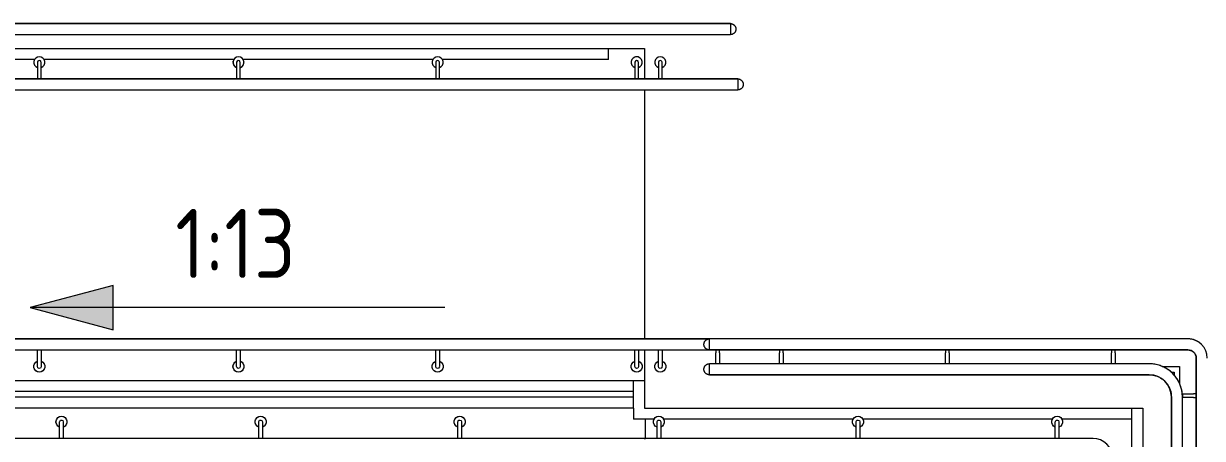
# Model space of a CAD drawing. Header units: millimetres. Extents: x -515342 to 330399, y -224905 to 507333.
# Drawn here: x -329538 to -325276, y -41108 to -39608 of the extents above; entities that cross this region are included whole.
import ezdxf

# ---------------------------------------------------------------- set-up
doc = ezdxf.new("R2010")
doc.units = ezdxf.units.MM
doc.layers.get('0').update_dxf_attribs({"lineweight": 0})
for name, color, linetype, lineweight in [('Лестницы', 7, 'Continuous', 0), ('Ограждение', 7, 'Continuous', 0), ('Пандусы', 7, 'Continuous', 0), ('Размеры', 7, 'Continuous', 0), ('Стены внутренние', 7, 'Continuous', 0)]:
    doc.layers.add(name, color=color, linetype=linetype, lineweight=lineweight)
doc.styles.add('GOST Common_1', font='', dxfattribs={"width": 0.9, "height": 250})
doc.styles.get('GOST Common_1').set_extended_font_data('GOST Common')

# ---------------------------------------------------------------- blocks, each defined once
blk = doc.blocks.new('Ограждение - АР_Ограждение_Балясина_D40 доп поручень 700_900-10028959-О_АР_П_1_0_000_План 1 этажа')
at = {"layer": 'Ограждение'}
for p, q in [((-20, 6.7), (-60, 6.7)), ((-20, 6.7), (-60, 6.7)), ((-60, -6.7), (-20, -6.7)), ((-60, -6.7), (-20, -6.7))]:
    blk.add_line(p, q, dxfattribs=at)
at = {"layer": 'Ограждение', "flags": 128}
for points in [[(-69.7, 6.7), (-68.6, 6.7), (-67.4, 6.7), (-66.3, 6.7), (-65.1, 6.7), (-63.9, 6.7), (-62.7, 6.7), (-61.5, 6.7), (-60.3, 6.7), (-60, 6.7)], [(-69.7, 6.7), (-68.6, 6.7), (-67.4, 6.7), (-66.3, 6.7), (-65.1, 6.7), (-63.9, 6.7), (-62.7, 6.7), (-61.5, 6.7), (-60.3, 6.7), (-60, 6.7)], [(-60, -6.7), (-61.2, -6.7), (-62.4, -6.7), (-63.6, -6.7), (-64.8, -6.7), (-66, -6.7), (-67.1, -6.7), (-68.3, -6.7), (-69.4, -6.7)], [(-60, -6.7), (-61.2, -6.7), (-62.4, -6.7), (-63.6, -6.7), (-64.8, -6.7), (-66, -6.7), (-67.1, -6.7), (-68.3, -6.7), (-69.4, -6.7)]]:
    blk.add_lwpolyline(points, dxfattribs=at)
blk = doc.blocks.new('Ограждение - АР_Ограждение_Балясина_D40_900-10028987-О_АР_П_1_0_000_План 1 этажа')
at = {"layer": 'Ограждение'}
for p, q in [((-20, 6.7), (-60, 6.7)), ((-60, -6.7), (-20, -6.7))]:
    blk.add_line(p, q, dxfattribs=at)
at = {"layer": 'Ограждение', "flags": 128}
for points in [[(-69.7, 6.7), (-68.6, 6.7), (-67.4, 6.7), (-66.3, 6.7), (-65.1, 6.7), (-63.9, 6.7), (-62.7, 6.7), (-61.5, 6.7), (-60.3, 6.7), (-60, 6.7)], [(-60, -6.7), (-61.2, -6.7), (-62.4, -6.7), (-63.6, -6.7), (-64.8, -6.7), (-66, -6.7), (-67.1, -6.7), (-68.3, -6.7), (-69.4, -6.7)]]:
    blk.add_lwpolyline(points, dxfattribs=at)
blk = doc.blocks.new('Ограждение - АР_Ограждение_Балясина_D40_900-V47-О_АР_П_1_0_000_План 1 этажа')
at = {"layer": 'Ограждение'}
for p, q in [((-18.9, 6.7), (-60, 6.7)), ((-60, -6.7), (-20, -6.7))]:
    blk.add_line(p, q, dxfattribs=at)
at = {"layer": 'Ограждение', "flags": 128}
for points in [[(-69.7, 6.7), (-68.6, 6.7), (-67.4, 6.7), (-66.3, 6.7), (-65.1, 6.7), (-63.9, 6.7), (-62.7, 6.7), (-61.5, 6.7), (-60.3, 6.7), (-60, 6.7)], [(-60, -6.7), (-61.2, -6.7), (-62.4, -6.7), (-63.6, -6.7), (-64.8, -6.7), (-66, -6.7), (-67.1, -6.7), (-68.3, -6.7), (-69.4, -6.7)]]:
    blk.add_lwpolyline(points, dxfattribs=at)
at = {"layer": 'Ограждение'}
for start, end in [(155.2205, 180), (180, 187.1209)]:
    blk.add_arc((0, 0), 20, start, end, dxfattribs=at)
blk.add_open_spline([(-19.2, 5.8), (-19.2, 5.6), (-19.4, 5.1), (-19.6, 4.1), (-19.9, 2.4), (-20, 1), (-20, 0)], degree=3, knots=[0.6666667, 0.6666667, 0.6666667, 0.6666667, 0.7222222, 0.7916667, 0.8611111, 1, 1, 1, 1], dxfattribs=at)
blk.add_open_spline([(-20, 0), (-20, -0.8), (-20, -1.6), (-19.9, -2.3)], degree=3, dxfattribs=at)
blk = doc.blocks.new('Ограждение - Ограждение-9706166-О_АР_П_1_0_000_План 1 этажа')
at = {"layer": 'Ограждение'}
for p, q in [((49331.6, -5249), (49395, -5249)), ((49363.5, -5269), (49375, -5269)), ((49375, -5269), (49375, -5280.7)), ((49395, -5249), (49395, -5312.4))]:
    blk.add_line(p, q, dxfattribs=at)
at = {"extrusion": (0, 0, -1), "zscale": -1, "rotation": 270}
for name, p in [('Ограждение - АР_Ограждение_Балясина_D40 доп поручень 700_900-10028959-О_АР_П_1_0_000_План 1 этажа', (-47725, -5259)), ('Ограждение - АР_Ограждение_Балясина_D40_900-10028987-О_АР_П_1_0_000_План 1 этажа', (-47955, -5259)), ('Ограждение - АР_Ограждение_Балясина_D40_900-10028987-О_АР_П_1_0_000_План 1 этажа', (-48555, -5259)), ('Ограждение - АР_Ограждение_Балясина_D40_900-10028987-О_АР_П_1_0_000_План 1 этажа', (-49155, -5259))]:
    blk.add_blockref(name, p, dxfattribs=at)
at = {"extrusion": (0, 0, -1), "zscale": -1}
blk.add_blockref('Ограждение - АР_Ограждение_Балясина_D40_900-V47-О_АР_П_1_0_000_План 1 этажа', (-49385, -5354.5), dxfattribs=at)
blk = doc.blocks.new('Тип верхнего поручня - Верхний поручень_Внутренний_-9706283-О_АР_П_1_0_000_План 1 этажа')
at = {"layer": 'Ограждение'}
for p, q in [((47725, -5239), (47694.9, -5239)), ((49285, -5239), (47725, -5239)), ((47694.9, -5261.3), (47694.9, -5256.7)), ((47694.9, -5279), (47725, -5279)), ((47725, -5279), (49285, -5279)), ((49365, -5359), (49365, -5727.5)), ((49405, -5727.5), (49405, -5359))]:
    blk.add_line(p, q, dxfattribs=at)
at = {"layer": 'Ограждение', "flags": 128}
for points in [[(49405, -5359), (49404.9, -5354.2), (49404.6, -5349.4), (49404.1, -5344.6), (49403.5, -5339.9), (49402.6, -5335.2), (49401.6, -5330.5), (49400.3, -5325.8), (49398.9, -5321.3), (49397.3, -5316.7), (49395.5, -5312.3), (49393.6, -5307.9), (49391.4, -5303.6), (49389.1, -5299.4), (49386.7, -5295.3), (49384, -5291.2), (49381.3, -5287.3), (49378.3, -5283.5), (49375.2, -5279.9), (49372, -5276.3), (49368.6, -5272.9), (49365.1, -5269.6), (49361.5, -5266.5), (49357.7, -5263.5), (49353.8, -5260.7), (49349.8, -5258), (49345.7, -5255.5), (49341.6, -5253.2), (49337.3, -5251), (49332.9, -5249), (49328.5, -5247.2), (49324, -5245.5), (49319.4, -5244), (49314.8, -5242.8), (49310.1, -5241.7), (49305.4, -5240.7), (49300.7, -5240), (49295.9, -5239.5), (49291.1, -5239.2), (49286.3, -5239), (49285, -5239)], [(49285, -5279), (49288.2, -5279.1), (49291.4, -5279.3), (49294.6, -5279.6), (49297.7, -5280), (49300.9, -5280.6), (49304, -5281.3), (49307.1, -5282.1), (49310.2, -5283.1), (49313.2, -5284.1), (49316.2, -5285.3), (49319.1, -5286.6), (49321.9, -5288), (49324.8, -5289.6), (49327.5, -5291.2), (49330.2, -5293), (49332.8, -5294.8), (49335.3, -5296.8), (49337.8, -5298.9), (49340.1, -5301), (49342.4, -5303.3), (49344.6, -5305.6), (49346.7, -5308), (49348.6, -5310.5), (49350.5, -5313.1), (49352.3, -5315.8), (49354, -5318.5), (49355.6, -5321.3), (49357, -5324.1), (49358.3, -5327.1), (49359.6, -5330), (49360.7, -5333), (49361.6, -5336.1), (49362.5, -5339.1), (49363.2, -5342.3), (49363.8, -5345.4), (49364.3, -5348.6), (49364.7, -5351.7), (49364.9, -5354.9), (49365, -5358.1), (49365, -5359)]]:
    blk.add_lwpolyline(points, dxfattribs=at)
blk = doc.blocks.new('Тип верхнего поручня - АР_Ограждение_Ограничение_D40-V48-О_АР_П_1_0_000_План 1 этажа')
at = {"layer": 'Ограждение', "flags": 128}
for points in [[(0, 20), (0.8, 20), (1.6, 19.9), (2.4, 19.9), (3.2, 19.7), (4, 19.6), (4.8, 19.4), (5.5, 19.2), (6.3, 19), (7, 18.7), (7.8, 18.4), (8.5, 18.1), (9.2, 17.7), (9.9, 17.4), (10.6, 16.9), (11.3, 16.5), (11.9, 16), (12.6, 15.6), (13.2, 15), (13.8, 14.5), (14.3, 13.9), (14.9, 13.3), (15.4, 12.7), (15.9, 12.1), (16.4, 11.5), (16.8, 10.8), (17.2, 10.1), (17.6, 9.4), (18, 8.7), (18.3, 8), (18.6, 7.2), (18.9, 6.5), (19.2, 5.7), (19.4, 5), (19.6, 4.2), (19.7, 3.4), (19.8, 2.6), (19.9, 1.8), (20, 1), (20, 0.2), (20, 0)], [(20, 0), (20, -0.8), (19.9, -1.6), (19.9, -2.4), (19.7, -3.2), (19.6, -4), (19.4, -4.8), (19.2, -5.5), (19, -6.3), (18.7, -7), (18.4, -7.8), (18.1, -8.5), (17.7, -9.2), (17.4, -9.9), (16.9, -10.6), (16.5, -11.3), (16, -11.9), (15.6, -12.6), (15, -13.2), (14.5, -13.8), (13.9, -14.3), (13.3, -14.9), (12.7, -15.4), (12.1, -15.9), (11.5, -16.4), (10.8, -16.8), (10.1, -17.2), (9.4, -17.6), (8.7, -18), (8, -18.3), (7.2, -18.6), (6.5, -18.9), (5.7, -19.2), (5, -19.4), (4.2, -19.6), (3.4, -19.7), (2.6, -19.8), (1.8, -19.9), (1, -20), (0.2, -20), (0, -20)]]:
    blk.add_lwpolyline(points, dxfattribs=at)
blk = doc.blocks.new('Тип верхнего поручня - Верхний поручень_Внутренний_-V49-О_АР_П_1_0_000_План 1 этажа')
at = {"layer": 'Ограждение'}
for p, q in [((47694.9, -5279), (47694.9, -5239)), ((49285, -5239), (47694.9, -5239)), ((49285, -5279), (47694.9, -5279)), ((49365, -5727.5), (49365, -5359)), ((49405, -5727.5), (49405, -5359))]:
    blk.add_line(p, q, dxfattribs=at)
for radius, start in [(120, 360), (80, 0)]:
    blk.add_arc((49285, -5359), radius, start, 90, dxfattribs=at)
blk = doc.blocks.new('Тип перил - Перила_Внутренний_-9706296-О_АР_П_1_0_000_План 1 этажа')
at = {"layer": 'Ограждение'}
for p, q in [((47725, -5149), (47694.9, -5149)), ((49425, -5149), (47725, -5149)), ((47694.9, -5171.3), (47694.9, -5166.7)), ((47694.9, -5189), (47725, -5189)), ((47725, -5189), (49425, -5189)), ((49455, -5219), (49455, -5738.7))]:
    blk.add_line(p, q, dxfattribs=at)
at = {"layer": 'Ограждение', "flags": 128}
for points in [[(49477.6, -5172.8), (49475.7, -5170.8), (49473.8, -5168.8), (49471.7, -5166.9), (49469.6, -5165), (49467.4, -5163.3), (49465.1, -5161.7), (49462.8, -5160.1), (49460.4, -5158.6), (49458, -5157.3), (49455.5, -5156), (49453, -5154.8), (49450.4, -5153.8), (49447.7, -5152.8), (49445.1, -5151.9), (49442.4, -5151.2), (49439.6, -5150.5), (49436.9, -5150), (49434.1, -5149.6), (49431.3, -5149.3), (49428.6, -5149.1), (49425.8, -5149), (49425, -5149)], [(49425, -5189), (49426.2, -5189), (49427.4, -5189.1), (49428.6, -5189.2), (49429.8, -5189.4), (49431, -5189.6), (49432.1, -5189.9), (49433.3, -5190.2), (49434.4, -5190.5), (49435.6, -5190.9), (49436.7, -5191.4), (49437.8, -5191.9), (49438.9, -5192.4), (49439.9, -5193), (49440.9, -5193.6), (49441.9, -5194.2), (49442.9, -5194.9), (49443.9, -5195.7), (49444.8, -5196.4), (49445.7, -5197.3), (49446.5, -5198.1), (49447.3, -5199), (49448.1, -5199.9), (49448.9, -5200.8), (49449.6, -5201.8), (49450.2, -5202.8), (49450.9, -5203.8), (49451.5, -5204.9), (49452, -5205.9), (49452.5, -5207), (49453, -5208.1), (49453.4, -5209.3), (49453.7, -5210.4), (49454.1, -5211.6), (49454.3, -5212.7), (49454.6, -5213.9), (49454.7, -5215.1), (49454.9, -5216.3), (49455, -5217.5), (49455, -5218.7), (49455, -5219)]]:
    blk.add_lwpolyline(points, dxfattribs=at)
blk = doc.blocks.new('Тип перил - АР_Ограждение_Ограничение_D40-138916-О_АР_П_1_0_000_План 1 этажа')
at = {"layer": 'Ограждение', "flags": 128}
for points in [[(0, 20), (0.8, 20), (1.6, 19.9), (2.4, 19.9), (3.2, 19.7), (4, 19.6), (4.8, 19.4), (5.5, 19.2), (6.3, 19), (7, 18.7), (7.8, 18.4), (8.5, 18.1), (9.2, 17.7), (9.9, 17.4), (10.6, 16.9), (11.3, 16.5), (11.9, 16), (12.6, 15.6), (13.2, 15), (13.8, 14.5), (14.3, 13.9), (14.9, 13.3), (15.4, 12.7), (15.9, 12.1), (16.4, 11.5), (16.8, 10.8), (17.2, 10.1), (17.6, 9.4), (18, 8.7), (18.3, 8), (18.6, 7.2), (18.9, 6.5), (19.2, 5.7), (19.4, 5), (19.6, 4.2), (19.7, 3.4), (19.8, 2.6), (19.9, 1.8), (20, 1), (20, 0.2), (20, 0)], [(20, 0), (20, -0.8), (19.9, -1.6), (19.9, -2.4), (19.7, -3.2), (19.6, -4), (19.4, -4.8), (19.2, -5.5), (19, -6.3), (18.7, -7), (18.4, -7.8), (18.1, -8.5), (17.7, -9.2), (17.4, -9.9), (16.9, -10.6), (16.5, -11.3), (16, -11.9), (15.6, -12.6), (15, -13.2), (14.5, -13.8), (13.9, -14.3), (13.3, -14.9), (12.7, -15.4), (12.1, -15.9), (11.5, -16.4), (10.8, -16.8), (10.1, -17.2), (9.4, -17.6), (8.7, -18), (8, -18.3), (7.2, -18.6), (6.5, -18.9), (5.7, -19.2), (5, -19.4), (4.2, -19.6), (3.4, -19.7), (2.6, -19.8), (1.8, -19.9), (1, -20), (0.2, -20), (0, -20)]]:
    blk.add_lwpolyline(points, dxfattribs=at)
blk = doc.blocks.new('Тип перил - Перила_Внутренний_-V50-О_АР_П_1_0_000_План 1 этажа')
at = {"layer": 'Ограждение'}
for p, q in [((47694.9, -5189), (47694.9, -5149)), ((49425, -5149), (47694.9, -5149)), ((49425, -5189), (47694.9, -5189)), ((49455, -5738.7), (49455, -5219))]:
    blk.add_line(p, q, dxfattribs=at)
for radius in [70, 30]:
    blk.add_arc((49425, -5219), radius, 0, 90, dxfattribs=at)
blk = doc.blocks.new('Тип верхнего поручня - Верхний поручень_Внутренний_-9709528-О_АР_П_1_0_000_План 1 этажа')
at = {"layer": 'Ограждение'}
for p, q in [((47740, -4009), (41890, -4009)), ((41890, -4049), (47740, -4049)), ((47770.5, -4009), (47740, -4009)), ((47740, -4049), (47770.5, -4049)), ((47770.5, -4026.7), (47770.5, -4031.3))]:
    blk.add_line(p, q, dxfattribs=at)
blk = doc.blocks.new('Тип верхнего поручня - Верхний поручень_Внутренний_-V60-О_АР_П_1_0_000_План 1 этажа')
at = {"layer": 'Ограждение'}
for p, q in [((41859.5, -4009), (47770.5, -4009)), ((41859.5, -4049), (47770.5, -4049)), ((47770.5, -4009), (47770.5, -4049))]:
    blk.add_line(p, q, dxfattribs=at)
blk = doc.blocks.new('Ограждение - АР_Ограждение_Балясина_D40 доп поручень 700-V103-О_АР_П_1_0_000_План 1 этажа')
at = {"layer": 'Ограждение'}
for p, q in [((-26.7, 6.7), (-60, 6.7)), ((-60, -6.7), (-26.7, -6.7)), ((-26.7, -6.7), (-20, -6.7))]:
    blk.add_line(p, q, dxfattribs=at)
at = {"layer": 'Ограждение', "flags": 128}
for points in [[(0, 6.7), (0, 6.7), (-0.1, 6.7), (-0.2, 6.7), (-0.3, 6.7), (-0.5, 6.7), (-0.8, 6.7), (-1, 6.7), (-1.4, 6.7), (-1.7, 6.7), (-2.1, 6.7), (-2.5, 6.7), (-3, 6.7), (-3.5, 6.7), (-4.1, 6.7), (-4.7, 6.7), (-5.3, 6.7), (-5.9, 6.7), (-6.6, 6.7), (-7.3, 6.7), (-8.1, 6.7), (-8.9, 6.7), (-9.7, 6.7), (-10.5, 6.7), (-11.4, 6.7), (-12.3, 6.7), (-13.2, 6.7), (-14.1, 6.7), (-15, 6.7), (-16, 6.7), (-17, 6.7), (-18, 6.7), (-19, 6.7), (-20, 6.7), (-21.1, 6.7), (-22.1, 6.7), (-23.2, 6.7), (-24.2, 6.7), (-25.3, 6.7), (-26.4, 6.7), (-26.7, 6.7)], [(-26.7, -6.7), (-25.6, -6.7), (-24.5, -6.7), (-23.5, -6.7), (-22.4, -6.7), (-21.4, -6.7), (-20.3, -6.7), (-19.3, -6.7), (-18.3, -6.7), (-17.3, -6.7), (-16.3, -6.7), (-15.3, -6.7), (-14.4, -6.7), (-13.4, -6.7), (-12.5, -6.7), (-11.6, -6.7), (-10.7, -6.7), (-9.9, -6.7), (-9.1, -6.7), (-8.3, -6.7), (-7.5, -6.7), (-6.8, -6.7), (-6.1, -6.7), (-5.5, -6.7), (-4.8, -6.7), (-4.2, -6.7), (-3.7, -6.7), (-3.1, -6.7), (-2.7, -6.7), (-2.2, -6.7), (-1.8, -6.7), (-1.4, -6.7), (-1.1, -6.7), (-0.8, -6.7), (-0.6, -6.7), (-0.4, -6.7), (-0.2, -6.7), (-0.1, -6.7), (0, -6.7), (0, -6.7)]]:
    blk.add_lwpolyline(points, dxfattribs=at)
at = {"layer": 'Ограждение'}
for radius, start, end in [(20, 360, 160.3657), (6.67, 90, 105), (6.67, 285, 90), (20, 199.6343, 360)]:
    blk.add_arc((0, 0), radius, start, end, dxfattribs=at)
blk = doc.blocks.new('Ограждение - АР_Ограждение_Балясина_D40 доп поручень 700-7979680-О_АР_П_1_0_000_План 1 этажа')
at = {"layer": 'Ограждение'}
for p, q in [((-26.7, 6.7), (-60, 6.7)), ((-60, -6.7), (-26.7, -6.7)), ((-26.7, -6.7), (-20, -6.7))]:
    blk.add_line(p, q, dxfattribs=at)
at = {"layer": 'Ограждение', "flags": 128}
for points in [[(0, 6.7), (0, 6.7), (-0.1, 6.7), (-0.2, 6.7), (-0.3, 6.7), (-0.5, 6.7), (-0.8, 6.7), (-1, 6.7), (-1.4, 6.7), (-1.7, 6.7), (-2.1, 6.7), (-2.5, 6.7), (-3, 6.7), (-3.5, 6.7), (-4.1, 6.7), (-4.7, 6.7), (-5.3, 6.7), (-5.9, 6.7), (-6.6, 6.7), (-7.3, 6.7), (-8.1, 6.7), (-8.9, 6.7), (-9.7, 6.7), (-10.5, 6.7), (-11.4, 6.7), (-12.3, 6.7), (-13.2, 6.7), (-14.1, 6.7), (-15, 6.7), (-16, 6.7), (-17, 6.7), (-18, 6.7), (-19, 6.7), (-20, 6.7), (-21.1, 6.7), (-22.1, 6.7), (-23.2, 6.7), (-24.2, 6.7), (-25.3, 6.7), (-26.4, 6.7), (-26.7, 6.7)], [(-26.7, -6.7), (-25.6, -6.7), (-24.5, -6.7), (-23.5, -6.7), (-22.4, -6.7), (-21.4, -6.7), (-20.3, -6.7), (-19.3, -6.7), (-18.3, -6.7), (-17.3, -6.7), (-16.3, -6.7), (-15.3, -6.7), (-14.4, -6.7), (-13.4, -6.7), (-12.5, -6.7), (-11.6, -6.7), (-10.7, -6.7), (-9.9, -6.7), (-9.1, -6.7), (-8.3, -6.7), (-7.5, -6.7), (-6.8, -6.7), (-6.1, -6.7), (-5.5, -6.7), (-4.8, -6.7), (-4.2, -6.7), (-3.7, -6.7), (-3.1, -6.7), (-2.7, -6.7), (-2.2, -6.7), (-1.8, -6.7), (-1.4, -6.7), (-1.1, -6.7), (-0.8, -6.7), (-0.6, -6.7), (-0.4, -6.7), (-0.2, -6.7), (-0.1, -6.7), (0, -6.7), (0, -6.7)]]:
    blk.add_lwpolyline(points, dxfattribs=at)
at = {"layer": 'Ограждение'}
for radius, start, end in [(20, 360, 160.3657), (6.67, 90, 105), (6.67, 285, 90), (20, 199.6343, 360)]:
    blk.add_arc((0, 0), radius, start, end, dxfattribs=at)
blk = doc.blocks.new('Ограждение - АР_Ограждение_Балясина_D40 доп поручень 700-V107-О_АР_П_1_0_000_План 1 этажа')
at = {"layer": 'Ограждение'}
for p, q in [((-26.7, 6.7), (-60, 6.7)), ((-17.7, 9.3), (-18.8, 6.7)), ((-15, 13.3), (-16.5, 11.4)), ((-11.4, 16.5), (-13, 15.2)), ((-7.1, 18.7), (-8.7, 18)), ((8.7, 18), (7.1, 18.7)), ((13, 15.2), (11.4, 16.5)), ((16.5, 11.4), (15, 13.3)), ((-60, -6.7), (-26.7, -6.7)), ((-26.7, -6.7), (-20, -6.7)), ((-18.8, -6.7), (-17.7, -9.3)), ((-16.5, -11.4), (-15, -13.3)), ((-13, -15.2), (-11.4, -16.5)), ((-8.7, -18), (-7.1, -18.7)), ((7.1, -18.7), (8.7, -18)), ((11.4, -16.5), (13, -15.2)), ((15, -13.3), (16.5, -11.4))]:
    blk.add_line(p, q, dxfattribs=at)
at = {"layer": 'Ограждение', "flags": 128}
for points in [[(0, 6.7), (0, 6.7), (-0.1, 6.7), (-0.2, 6.7), (-0.3, 6.7), (-0.5, 6.7), (-0.8, 6.7), (-1, 6.7), (-1.4, 6.7), (-1.7, 6.7), (-2.1, 6.7), (-2.5, 6.7), (-3, 6.7), (-3.5, 6.7), (-4.1, 6.7), (-4.7, 6.7), (-5.3, 6.7), (-5.9, 6.7), (-6.6, 6.7), (-7.3, 6.7), (-8.1, 6.7), (-8.9, 6.7), (-9.7, 6.7), (-10.5, 6.7), (-11.4, 6.7), (-12.3, 6.7), (-13.2, 6.7), (-14.1, 6.7), (-15, 6.7), (-16, 6.7), (-17, 6.7), (-18, 6.7), (-19, 6.7), (-20, 6.7), (-21.1, 6.7), (-22.1, 6.7), (-23.2, 6.7), (-24.2, 6.7), (-25.3, 6.7), (-26.4, 6.7), (-26.7, 6.7)], [(-1.1, 20), (-2.4, 19.9), (-3.9, 19.6)], [(3.9, 19.6), (2.4, 19.9), (1.1, 20)], [(20, 0), (19.4, 4.8), (17.7, 9.3)], [(-26.7, -6.7), (-25.6, -6.7), (-24.5, -6.7), (-23.5, -6.7), (-22.4, -6.7), (-21.4, -6.7), (-20.3, -6.7), (-19.3, -6.7), (-18.3, -6.7), (-17.3, -6.7), (-16.3, -6.7), (-15.3, -6.7), (-14.4, -6.7), (-13.4, -6.7), (-12.5, -6.7), (-11.6, -6.7), (-10.7, -6.7), (-9.9, -6.7), (-9.1, -6.7), (-8.3, -6.7), (-7.5, -6.7), (-6.8, -6.7), (-6.1, -6.7), (-5.5, -6.7), (-4.8, -6.7), (-4.2, -6.7), (-3.7, -6.7), (-3.1, -6.7), (-2.7, -6.7), (-2.2, -6.7), (-1.8, -6.7), (-1.4, -6.7), (-1.1, -6.7), (-0.8, -6.7), (-0.6, -6.7), (-0.4, -6.7), (-0.2, -6.7), (-0.1, -6.7), (0, -6.7), (0, -6.7)], [(-3.9, -19.6), (-2.4, -19.9), (-1.1, -20)], [(1.1, -20), (2.4, -19.9), (3.9, -19.6)], [(17.7, -9.3), (19.4, -4.8), (20, 0)]]:
    blk.add_lwpolyline(points, dxfattribs=at)
at = {"layer": 'Ограждение'}
for radius, start, end in [(20, 360, 160.3657), (6.67, 90, 105), (6.67, 285, 90), (20, 199.6343, 360)]:
    blk.add_arc((0, 0), radius, start, end, dxfattribs=at)
blk = doc.blocks.new('Ограждение - АР_Ограждение_Балясина_D40 доп поручень 700-V108-О_АР_П_1_0_000_План 1 этажа')
at = {"layer": 'Ограждение'}
for p, q in [((-26.7, 6.7), (-60, 6.7)), ((-17.7, 9.3), (-18.7, 7.2)), ((-15, 13.3), (-16.5, 11.4)), ((-11.4, 16.5), (-13, 15.2)), ((-7.1, 18.7), (-8.7, 18)), ((8.7, 18), (7.1, 18.7)), ((13, 15.2), (11.4, 16.5)), ((16.5, 11.4), (15, 13.3)), ((-60, -6.7), (-26.7, -6.7)), ((-26.7, -6.7), (-20, -6.7)), ((-18.8, -6.7), (-17.7, -9.3)), ((-16.5, -11.4), (-15, -13.3)), ((-13, -15.2), (-11.4, -16.5)), ((-8.7, -18), (-7.1, -18.7)), ((7.1, -18.7), (8.7, -18)), ((11.4, -16.5), (13, -15.2)), ((15, -13.3), (16.5, -11.4))]:
    blk.add_line(p, q, dxfattribs=at)
at = {"layer": 'Ограждение', "flags": 128}
for points in [[(0, 6.7), (0, 6.7), (-0.1, 6.7), (-0.2, 6.7), (-0.3, 6.7), (-0.5, 6.7), (-0.8, 6.7), (-1, 6.7), (-1.4, 6.7), (-1.7, 6.7), (-2.1, 6.7), (-2.5, 6.7), (-3, 6.7), (-3.5, 6.7), (-4.1, 6.7), (-4.7, 6.7), (-5.3, 6.7), (-5.9, 6.7), (-6.6, 6.7), (-7.3, 6.7), (-8.1, 6.7), (-8.9, 6.7), (-9.7, 6.7), (-10.5, 6.7), (-11.4, 6.7), (-12.3, 6.7), (-13.2, 6.7), (-14.1, 6.7), (-15, 6.7), (-16, 6.7), (-17, 6.7), (-18, 6.7), (-19, 6.7), (-20, 6.7), (-21.1, 6.7), (-22.1, 6.7), (-23.2, 6.7), (-24.2, 6.7), (-25.3, 6.7), (-26.4, 6.7), (-26.7, 6.7)], [(-1.1, 20), (-2.4, 19.9), (-3.9, 19.6)], [(3.9, 19.6), (2.4, 19.9), (1.1, 20)], [(20, 0), (19.4, 4.8), (17.7, 9.3)], [(-26.7, -6.7), (-25.6, -6.7), (-24.5, -6.7), (-23.5, -6.7), (-22.4, -6.7), (-21.4, -6.7), (-20.3, -6.7), (-19.3, -6.7), (-18.3, -6.7), (-17.3, -6.7), (-16.3, -6.7), (-15.3, -6.7), (-14.4, -6.7), (-13.4, -6.7), (-12.5, -6.7), (-11.6, -6.7), (-10.7, -6.7), (-9.9, -6.7), (-9.1, -6.7), (-8.3, -6.7), (-7.5, -6.7), (-6.8, -6.7), (-6.1, -6.7), (-5.5, -6.7), (-4.8, -6.7), (-4.2, -6.7), (-3.7, -6.7), (-3.1, -6.7), (-2.7, -6.7), (-2.2, -6.7), (-1.8, -6.7), (-1.4, -6.7), (-1.1, -6.7), (-0.8, -6.7), (-0.6, -6.7), (-0.4, -6.7), (-0.2, -6.7), (-0.1, -6.7), (0, -6.7), (0, -6.7)], [(-3.9, -19.6), (-2.4, -19.9), (-1.1, -20)], [(1.1, -20), (2.4, -19.9), (3.9, -19.6)], [(17.7, -9.3), (19.4, -4.8), (20, 0)]]:
    blk.add_lwpolyline(points, dxfattribs=at)
at = {"layer": 'Ограждение'}
for radius, start, end in [(20, 360, 158.9061), (6.67, 90, 105), (6.67, 285, 90), (20, 199.6343, 360)]:
    blk.add_arc((0, 0), radius, start, end, dxfattribs=at)
blk = doc.blocks.new('Ограждение - Ограждение-9972903-О_АР_П_1_0_000_План 1 этажа')
at = {"extrusion": (0, 0, -1), "zscale": -1}
for name, p, rotation in [('Ограждение - АР_Ограждение_Балясина_D40 доп поручень 700-V107-О_АР_П_1_0_000_План 1 этажа', (-45272, -5249), 270.0000000000002), ('Ограждение - АР_Ограждение_Балясина_D40 доп поручень 700-V107-О_АР_П_1_0_000_План 1 этажа', (-45992, -5249), 270.0000000000002), ('Ограждение - АР_Ограждение_Балясина_D40 доп поручень 700-V108-О_АР_П_1_0_000_План 1 этажа', (-46712, -5249), 270.0000000000002), ('Ограждение - АР_Ограждение_Балясина_D40 доп поручень 700-V107-О_АР_П_1_0_000_План 1 этажа', (-47432, -5249), 270.0000000000002), ('Ограждение - АР_Ограждение_Балясина_D40 доп поручень 700-V103-О_АР_П_1_0_000_План 1 этажа', (-47517, -5249), 270.0000000000002), ('Ограждение - АР_Ограждение_Балясина_D40 доп поручень 700-V107-О_АР_П_1_0_000_План 1 этажа', (-45352, -5449), 90.0000000000002), ('Ограждение - АР_Ограждение_Балясина_D40 доп поручень 700-V107-О_АР_П_1_0_000_План 1 этажа', (-46072, -5449), 90.0000000000002), ('Ограждение - АР_Ограждение_Балясина_D40 доп поручень 700-V107-О_АР_П_1_0_000_План 1 этажа', (-46792, -5449), 90.0000000000002), ('Ограждение - АР_Ограждение_Балясина_D40 доп поручень 700-7979680-О_АР_П_1_0_000_План 1 этажа', (-47512, -5449), 90.00000000000021), ('Ограждение - АР_Ограждение_Балясина_D40 доп поручень 700-7979680-О_АР_П_1_0_000_План 1 этажа', (-48232, -5449), 90.00000000000021), ('Ограждение - АР_Ограждение_Балясина_D40 доп поручень 700-7979680-О_АР_П_1_0_000_План 1 этажа', (-48952, -5449), 90.00000000000021)]:
    blk.add_blockref(name, p, dxfattribs=dict(at, rotation=rotation))
blk = doc.blocks.new('Ограждение - АР_Ограждение_Балясина_D40 доп поручень 700-V111-О_АР_П_1_0_000_План 1 этажа')
at = {"layer": 'Ограждение'}
for p, q in [((-26.7, 6.7), (-60, 6.7)), ((-17.7, 9.3), (-18.8, 6.7)), ((-15, 13.3), (-16.5, 11.4)), ((-11.4, 16.5), (-13, 15.2)), ((-7.1, 18.7), (-8.7, 18)), ((8.7, 18), (7.1, 18.7)), ((-60, -6.7), (-26.7, -6.7)), ((-26.7, -6.7), (-20, -6.7)), ((-18.8, -6.7), (-17.7, -9.3)), ((-16.5, -11.4), (-15, -13.3)), ((-13, -15.2), (-11.4, -16.5)), ((-8.7, -18), (-7.1, -18.7)), ((7.1, -18.7), (8.7, -18))]:
    blk.add_line(p, q, dxfattribs=at)
at = {"layer": 'Ограждение', "flags": 128}
for points in [[(0, 6.7), (0, 6.7), (-0.1, 6.7), (-0.2, 6.7), (-0.3, 6.7), (-0.5, 6.7), (-0.8, 6.7), (-1, 6.7), (-1.4, 6.7), (-1.7, 6.7), (-2.1, 6.7), (-2.5, 6.7), (-3, 6.7), (-3.5, 6.7), (-4.1, 6.7), (-4.7, 6.7), (-5.3, 6.7), (-5.9, 6.7), (-6.6, 6.7), (-7.3, 6.7), (-8.1, 6.7), (-8.9, 6.7), (-9.7, 6.7), (-10.5, 6.7), (-11.4, 6.7), (-12.3, 6.7), (-13.2, 6.7), (-14.1, 6.7), (-15, 6.7), (-16, 6.7), (-17, 6.7), (-18, 6.7), (-19, 6.7), (-20, 6.7), (-21.1, 6.7), (-22.1, 6.7), (-23.2, 6.7), (-24.2, 6.7), (-25.3, 6.7), (-26.4, 6.7), (-26.7, 6.7)], [(-1.1, 20), (-2.4, 19.9), (-3.9, 19.6)], [(3.9, 19.6), (2.4, 19.9), (1.1, 20)], [(-26.7, -6.7), (-25.6, -6.7), (-24.5, -6.7), (-23.5, -6.7), (-22.4, -6.7), (-21.4, -6.7), (-20.3, -6.7), (-19.3, -6.7), (-18.3, -6.7), (-17.3, -6.7), (-16.3, -6.7), (-15.3, -6.7), (-14.4, -6.7), (-13.4, -6.7), (-12.5, -6.7), (-11.6, -6.7), (-10.7, -6.7), (-9.9, -6.7), (-9.1, -6.7), (-8.3, -6.7), (-7.5, -6.7), (-6.8, -6.7), (-6.1, -6.7), (-5.5, -6.7), (-4.8, -6.7), (-4.2, -6.7), (-3.7, -6.7), (-3.1, -6.7), (-2.7, -6.7), (-2.2, -6.7), (-1.8, -6.7), (-1.4, -6.7), (-1.1, -6.7), (-0.8, -6.7), (-0.6, -6.7), (-0.4, -6.7), (-0.2, -6.7), (-0.1, -6.7), (0, -6.7), (0, -6.7)], [(-3.9, -19.6), (-2.4, -19.9), (-1.1, -20)], [(1.1, -20), (2.4, -19.9), (3.9, -19.6)]]:
    blk.add_lwpolyline(points, dxfattribs=at)
at = {"layer": 'Ограждение'}
for radius, start, end in [(20, 360, 160.3657), (6.67, 90, 105), (6.67, 285, 90), (20, 199.6343, 360)]:
    blk.add_arc((0, 0), radius, start, end, dxfattribs=at)
blk = doc.blocks.new('Ограждение - Ограждение-9972907-О_АР_П_1_0_000_План 1 этажа')
at = {"rotation": 89.99999999999982}
for name, p in [('Ограждение - АР_Ограждение_Балясина_D40 доп поручень 700-V111-О_АР_П_1_0_000_План 1 этажа', (45272, -4149)), ('Ограждение - АР_Ограждение_Балясина_D40 доп поручень 700-V111-О_АР_П_1_0_000_План 1 этажа', (45992, -4149)), ('Ограждение - АР_Ограждение_Балясина_D40 доп поручень 700-V111-О_АР_П_1_0_000_План 1 этажа', (46712, -4149)), ('Ограждение - АР_Ограждение_Балясина_D40 доп поручень 700-V107-О_АР_П_1_0_000_План 1 этажа', (47432, -4149)), ('Ограждение - АР_Ограждение_Балясина_D40 доп поручень 700-V103-О_АР_П_1_0_000_План 1 этажа', (47517, -4149))]:
    blk.add_blockref(name, p, dxfattribs=at)
blk = doc.blocks.new('Тип верхнего поручня - Верхний поручень_Внутренний_-9972950-О_АР_П_1_0_000_План 1 этажа')
at = {"layer": 'Ограждение'}
for p, q in [((47516.6, -5149), (43665.6, -5149)), ((47694.9, -5149), (47519, -5149)), ((43665.6, -5189), (47516.6, -5189)), ((47519, -5189), (47694.9, -5189)), ((47458.4, -5509), (43662.4, -5509)), ((49082, -5509), (47464, -5509))]:
    blk.add_line(p, q, dxfattribs=at)
at = {"layer": 'Ограждение', "flags": 128}
for points in [[(47519, -5149), (47517.8, -5149), (47516.6, -5149)], [(47516.6, -5189), (47517.8, -5189), (47519, -5189)], [(47458.4, -5509), (47461.2, -5509), (47464, -5509)], [(49082.8, -5509), (49082, -5509)]]:
    blk.add_lwpolyline(points, dxfattribs=at)
blk = doc.blocks.new('Тип верхнего поручня - Верхний поручень_Внутренний_-V112-О_АР_П_1_0_000_План 1 этажа')
at = {"layer": 'Ограждение'}
for p, q in [((43664, -5149), (47515, -5149)), ((47515, -5149), (47519, -5149)), ((47519, -5149), (47694.9, -5149)), ((43664, -5189), (47515, -5189)), ((47515, -5189), (47519, -5189)), ((47519, -5189), (47694.9, -5189)), ((47460, -5509), (43664, -5509)), ((47464, -5509), (47460, -5509)), ((49082, -5509), (47464, -5509))]:
    blk.add_line(p, q, dxfattribs=at)
blk.add_arc((49082, -5579), 70, 0, 90, dxfattribs=at)
blk = doc.blocks.new('Тип верхнего поручня - Верхний поручень_Внутренний_-9972992-О_АР_П_1_0_000_План 1 этажа')
at = {"layer": 'Ограждение'}
for p, q in [((47516.6, -4209), (43665.6, -4209)), ((47797, -4209), (47519, -4209)), ((43665.6, -4249), (47516.6, -4249)), ((47519, -4249), (47797, -4249)), ((47797, -4226.7), (47797, -4231.3))]:
    blk.add_line(p, q, dxfattribs=at)
at = {"layer": 'Ограждение', "flags": 128}
for points in [[(47519, -4209), (47517.8, -4209), (47516.6, -4209)], [(47516.6, -4249), (47517.8, -4249), (47519, -4249)]]:
    blk.add_lwpolyline(points, dxfattribs=at)
blk = doc.blocks.new('Тип верхнего поручня - Верхний поручень_Внутренний_-V114-О_АР_П_1_0_000_План 1 этажа')
at = {"layer": 'Ограждение'}
for p, q in [((43664, -4209), (47515, -4209)), ((47515, -4209), (47519, -4209)), ((47519, -4209), (47797, -4209)), ((47797, -4209), (47797, -4249)), ((43664, -4249), (47515, -4249)), ((47515, -4249), (47519, -4249)), ((47519, -4249), (47797, -4249))]:
    blk.add_line(p, q, dxfattribs=at)
blk = doc.blocks.new('Тип перил - АР_Ограждение_Ограничение_D40-V67-О_АР_П_1_0_000_План 1 этажа')
at = {"layer": 'Ограждение', "flags": 128}
for points in [[(4.8, 19.4), (5.5, 19.2), (6.3, 19), (7, 18.7), (7.8, 18.4), (8.5, 18.1), (9.2, 17.7), (9.9, 17.4), (10.6, 16.9), (11.3, 16.5), (11.9, 16), (12.6, 15.6), (13.2, 15), (13.8, 14.5), (14.3, 13.9), (14.9, 13.3), (15.4, 12.7), (15.9, 12.1), (16.4, 11.5), (16.8, 10.8), (17.2, 10.1), (17.6, 9.4), (18, 8.7), (18.3, 8), (18.6, 7.2), (18.9, 6.5), (19.2, 5.7), (19.4, 5), (19.6, 4.2), (19.7, 3.4), (19.8, 2.6), (19.9, 1.8), (20, 1), (20, 0.2), (20, 0)], [(20, 0), (20, -0.8), (19.9, -1.6), (19.9, -2.4), (19.7, -3.2), (19.6, -4), (19.4, -4.8), (19.2, -5.5), (19, -6.3), (18.7, -7), (18.4, -7.8), (18.1, -8.5), (17.7, -9.2), (17.4, -9.9), (16.9, -10.6), (16.5, -11.3), (16, -11.9), (15.6, -12.6), (15, -13.2), (14.5, -13.8), (13.9, -14.3), (13.3, -14.9), (12.7, -15.4), (12.1, -15.9), (11.5, -16.4), (10.8, -16.8), (10.1, -17.2)], [(9.4, -17.6), (8.7, -18), (8, -18.3), (7.2, -18.6), (6.5, -18.9), (5.7, -19.2), (5, -19.4), (4.2, -19.6)]]:
    blk.add_lwpolyline(points, dxfattribs=at)
blk = doc.blocks.new('СД_Люблино_Фасады_rvt-1-О_АР_П_1_0_000_План 1 этажа')
at = {"layer": 'Лестницы'}
for p, q in [((41845, -4099), (47460, -4099)), ((47460, -4099), (47460, -4209)), ((47460, -4249), (47460, -5149)), ((47460, -5189), (47460, -5299))]:
    blk.add_line(p, q, dxfattribs=at)
at = {"layer": 'Пандусы'}
for p, q in [((43662, -5299), (47420, -5299)), ((47420, -5399), (43662, -5399)), ((47462, -5439), (47462, -5509))]:
    blk.add_line(p, q, dxfattribs=at)
at = {"layer": 'Стены внутренние'}
for p, q in [((47330.4, -4139), (47330.4, -4099)), ((45254.7, -4139), (44569.3, -4139)), ((45974.7, -4139), (45289.3, -4139)), ((46694.7, -4139), (46009.3, -4139)), ((47330.4, -4139), (46729.3, -4139)), ((43852.5, -5299), (47420, -5299)), ((47420, -5399), (47420, -5299)), ((47420, -5299), (47460, -5299)), ((47460, -5299), (47460, -5399)), ((47420, -5339), (43702, -5339)), ((43702, -5359), (47420, -5359)), ((47272.5, -5399), (43702, -5399)), ((47420, -5399), (47420, -5439)), ((47460, -5399), (49222, -5399)), ((49222, -5750), (49222, -5399)), ((49222, -5399), (49262, -5399)), ((49262, -5399), (49262, -5750)), ((47494.7, -5439), (47420, -5439)), ((48214.7, -5439), (47529.3, -5439)), ((48934.7, -5439), (48249.3, -5439)), ((49222, -5439), (48969.3, -5439))]:
    blk.add_line(p, q, dxfattribs=at)
at = {"layer": 'Ограждение', "lineweight": 9}
for name, p in [('Тип верхнего поручня - Верхний поручень_Внутренний_-9709528-О_АР_П_1_0_000_План 1 этажа', (0, 0)), ('Тип верхнего поручня - Верхний поручень_Внутренний_-V60-О_АР_П_1_0_000_План 1 этажа', (0, 0)), ('Тип верхнего поручня - АР_Ограждение_Ограничение_D40-V48-О_АР_П_1_0_000_План 1 этажа', (47770.5, -4029)), ('Ограждение - Ограждение-9972907-О_АР_П_1_0_000_План 1 этажа', (0, 0)), ('Тип верхнего поручня - Верхний поручень_Внутренний_-9972992-О_АР_П_1_0_000_План 1 этажа', (0, 0)), ('Тип верхнего поручня - Верхний поручень_Внутренний_-V114-О_АР_П_1_0_000_План 1 этажа', (0, 0)), ('Тип верхнего поручня - АР_Ограждение_Ограничение_D40-V48-О_АР_П_1_0_000_План 1 этажа', (47797, -4229)), ('Тип перил - АР_Ограждение_Ограничение_D40-V67-О_АР_П_1_0_000_План 1 этажа', (47797, -4229)), ('Тип верхнего поручня - Верхний поручень_Внутренний_-9972950-О_АР_П_1_0_000_План 1 этажа', (0, 0)), ('Тип верхнего поручня - Верхний поручень_Внутренний_-V112-О_АР_П_1_0_000_План 1 этажа', (0, 0)), ('Тип перил - Перила_Внутренний_-9706296-О_АР_П_1_0_000_План 1 этажа', (0, 0)), ('Тип перил - Перила_Внутренний_-V50-О_АР_П_1_0_000_План 1 этажа', (0, 0)), ('Ограждение - Ограждение-9972903-О_АР_П_1_0_000_План 1 этажа', (0, 0)), ('Ограждение - Ограждение-9706166-О_АР_П_1_0_000_План 1 этажа', (0, 0)), ('Тип верхнего поручня - Верхний поручень_Внутренний_-9706283-О_АР_П_1_0_000_План 1 этажа', (0, 0)), ('Тип верхнего поручня - Верхний поручень_Внутренний_-V49-О_АР_П_1_0_000_План 1 этажа', (0, 0))]:
    blk.add_blockref(name, p, dxfattribs=at)
at = {"layer": 'Ограждение', "lineweight": 9, "rotation": 180}
for name, p in [('Тип перил - АР_Ограждение_Ограничение_D40-138916-О_АР_П_1_0_000_План 1 этажа', (47694.9, -5169)), ('Тип верхнего поручня - АР_Ограждение_Ограничение_D40-V48-О_АР_П_1_0_000_План 1 этажа', (47694.9, -5259))]:
    blk.add_blockref(name, p, dxfattribs=at)

msp = doc.modelspace()

# ---------------------------------------------------------------- hatches: boundary and pattern name
at = {"layer": 'Размеры'}
msp.add_hatch(color=256, dxfattribs=at).paths.add_polyline_path([(-329514.7639, -40634.3741), (-329214.7639, -40714.7589), (-329214.7639, -40553.9894)])

# ---------------------------------------------------------------- linework, layer by layer
for p, q in [((-329214.7639, -40553.9894), (-329514.7639, -40634.3741)), ((-329214.7639, -40714.7589), (-329214.7639, -40553.9894)), ((-329514.7639, -40634.3741), (-329214.7639, -40714.7589)), ((-328014.7639, -40634.3741), (-329514.7639, -40634.3741))]:
    msp.add_line(p, q, dxfattribs=at)

# ---------------------------------------------------------------- block references
msp.add_blockref('СД_Люблино_Фасады_rvt-1-О_АР_П_1_0_000_План 1 этажа', (-374753.1427, -35598.5295))

# ---------------------------------------------------------------- texts
at = {"layer": 'Размеры', "insert": (-328989.7874, -40277.667), "char_height": 250, "width": 540.056422, "attachment_point": 1, "line_spacing_factor": 1.022761, "style": 'GOST Common_1'}
msp.add_mtext('1:13', dxfattribs=at)

doc.saveas('drawing.dxf')
